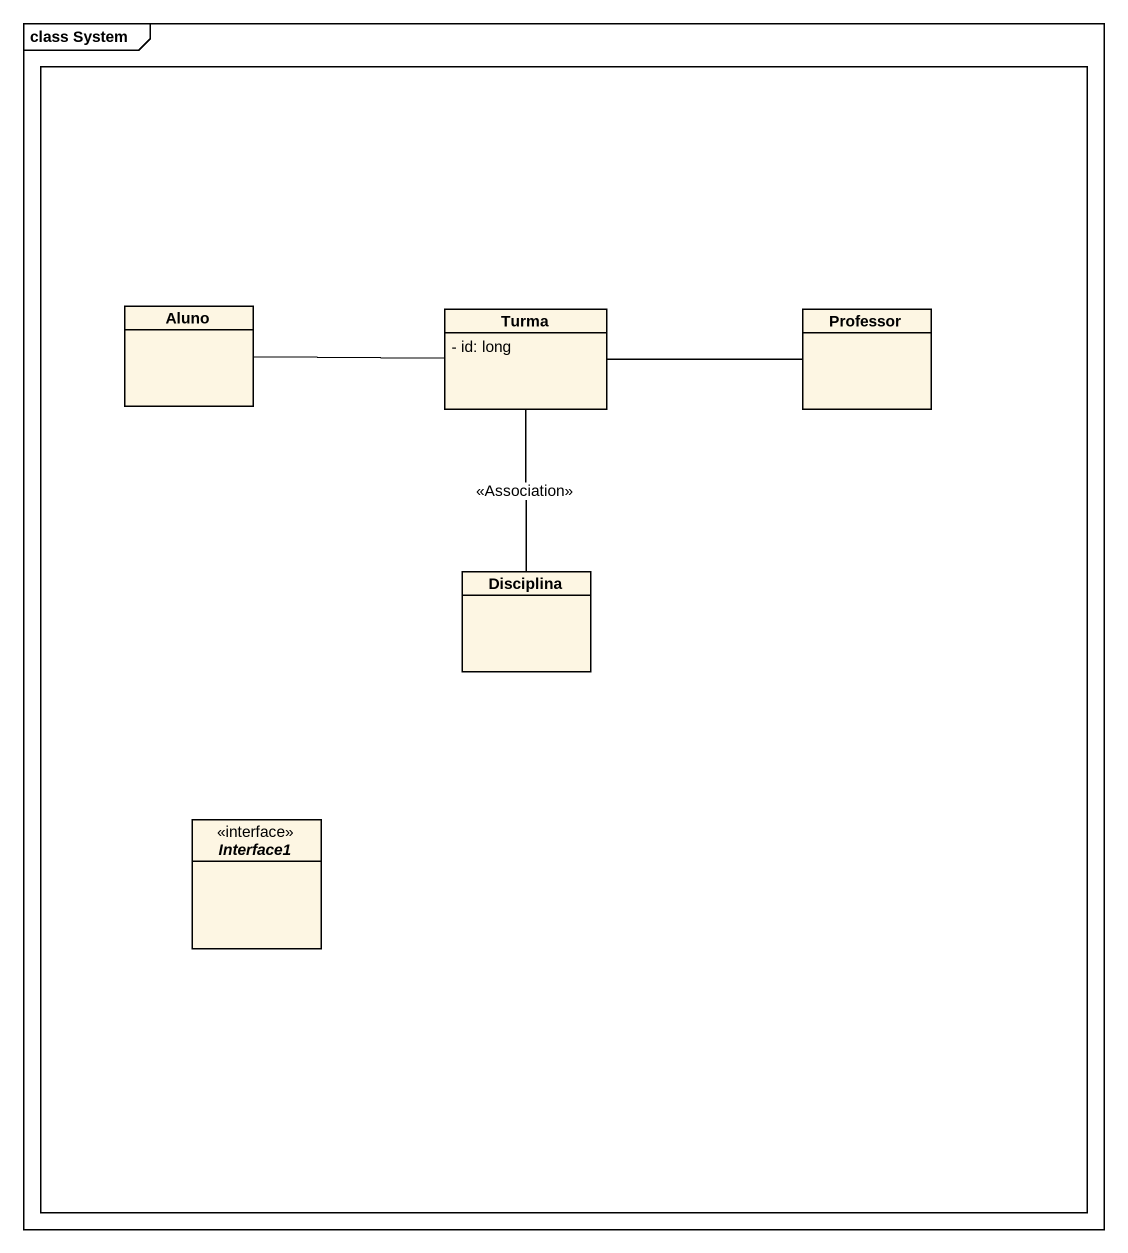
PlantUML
@startuml
mainframe class System
hide circle
hide empty members
skinparam classAttributeIconSize 0
rectangle " " as rectangle1 {
  class Aluno
  class Turma {
    - id: long
  }
  class Professor
  class Disciplina
  interface Interface1 <<interface>>
}
Aluno -right- Turma
Turma -right- Professor
Disciplina -up- Turma : <<Association>>
@enduml
